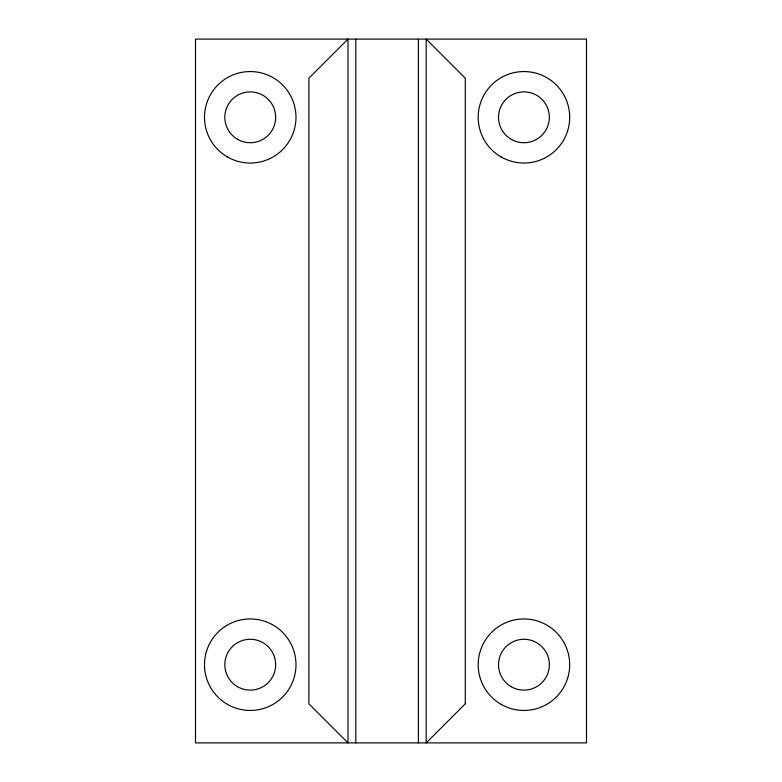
<?xml version="1.0" encoding="UTF-8"?>
<svg xmlns="http://www.w3.org/2000/svg" width="782" height="782" viewBox="0 0 782 782"><rect width="100%" height="100%" fill="white"/><g stroke="black" fill="none" stroke-linecap="round" stroke-linejoin="round"><path stroke-width="1.17" d="M418.37 39.1L418.37 742.9M355.81 39.1L355.81 742.9M347.99 39.1L308.89 78.2L308.89 703.8L347.99 742.9L347.99 39.1M465.29 703.8L426.19 742.9L426.19 39.1L465.29 78.2L465.29 703.8M586.5 39.1L195.5 39.1L195.5 742.9L586.5 742.9L586.5 39.1M501.067 156.918A45.747 45.747 0 0 0 569.687 117.3A45.747 45.747 0 0 0 501.067 77.682A45.747 45.747 0 0 0 501.067 156.918M511.233 139.313A25.415 25.415 0 0 0 549.355 117.3A25.415 25.415 0 0 0 511.233 95.287A25.415 25.415 0 0 0 511.233 139.313M227.367 704.318A45.747 45.747 0 0 0 295.987 664.7A45.747 45.747 0 0 0 227.367 625.082A45.747 45.747 0 0 0 227.367 704.318M237.532 686.713A25.415 25.415 0 0 0 275.655 664.7A25.415 25.415 0 0 0 237.532 642.687A25.415 25.415 0 0 0 237.532 686.713M237.532 139.313A25.415 25.415 0 0 0 275.655 117.3A25.415 25.415 0 0 0 237.532 95.287A25.415 25.415 0 0 0 237.532 139.313M227.367 156.918A45.747 45.747 0 0 0 295.987 117.3A45.747 45.747 0 0 0 227.367 77.682A45.747 45.747 0 0 0 227.367 156.918M511.233 686.713A25.415 25.415 0 0 0 549.355 664.7A25.415 25.415 0 0 0 511.233 642.687A25.415 25.415 0 0 0 511.233 686.713M501.067 704.318A45.747 45.747 0 0 0 569.687 664.7A45.747 45.747 0 0 0 501.067 625.082A45.747 45.747 0 0 0 501.067 704.318"/></g></svg>
